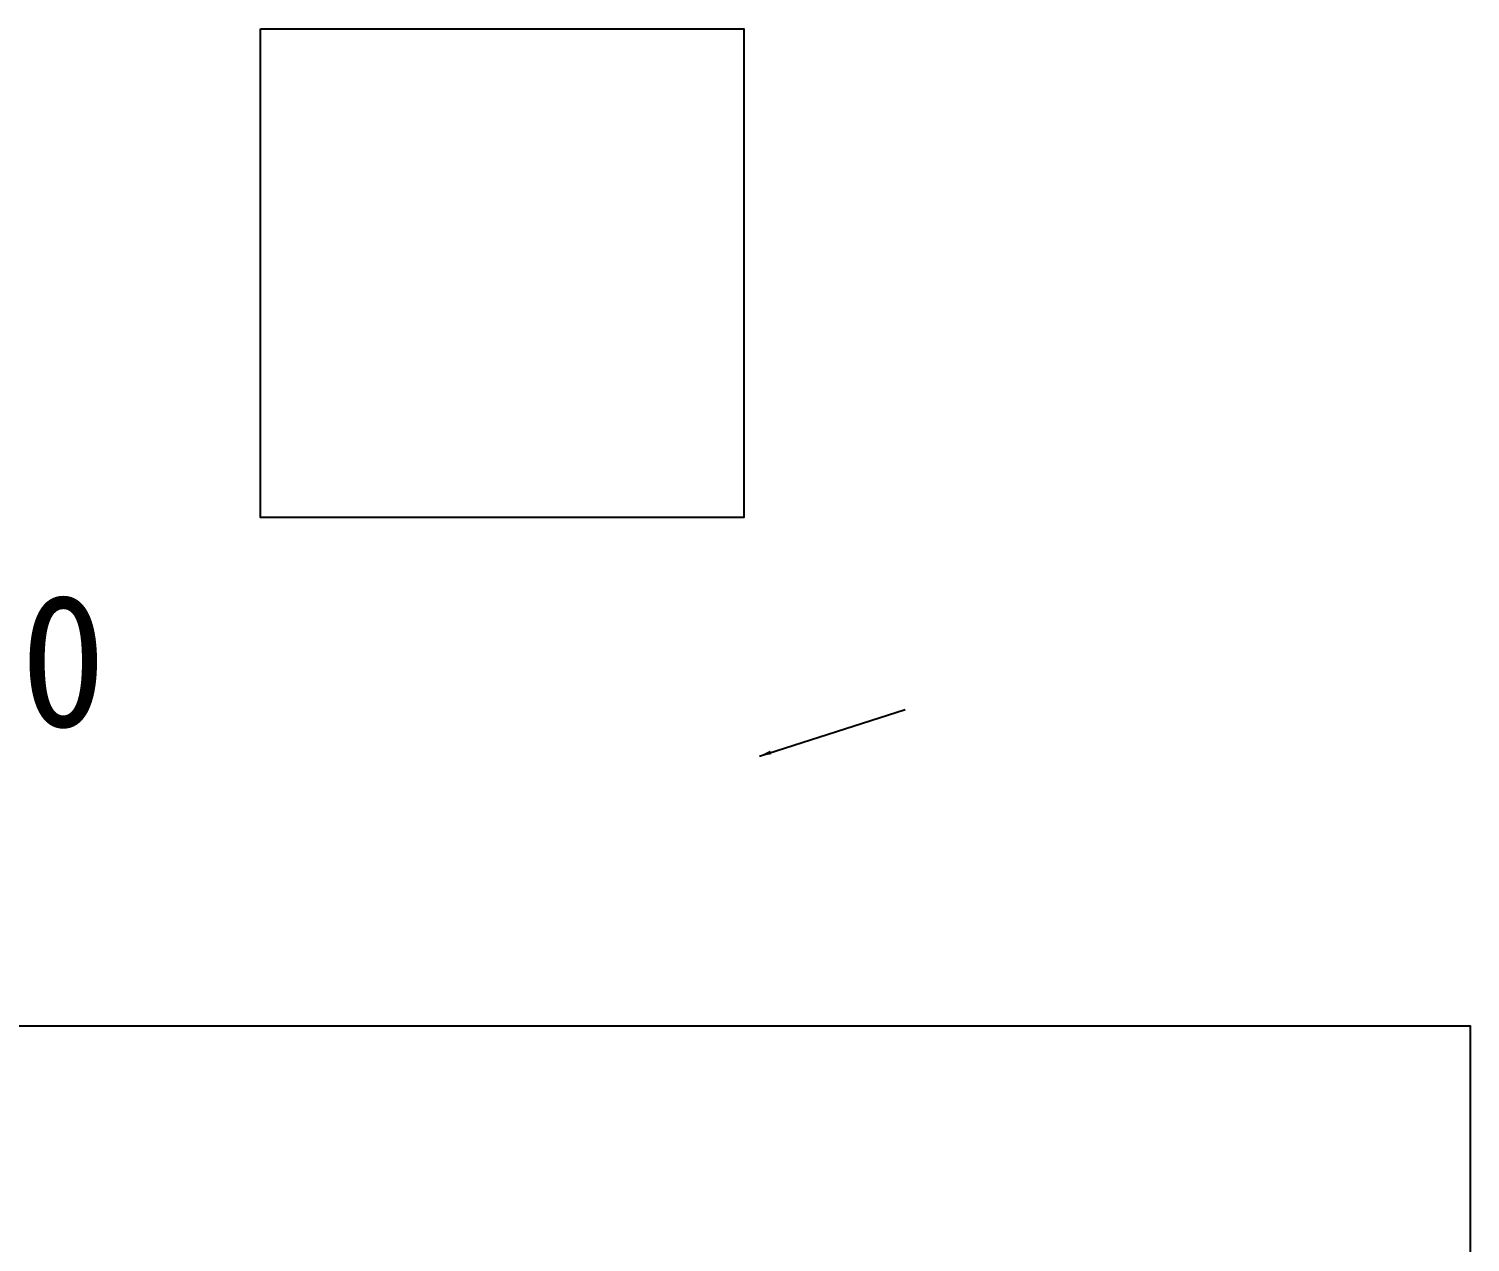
# Model space of a CAD drawing. Extents: x 47110 to 47479, y 244632 to 244785.
# Drawn here: x 47406.8 to 47479.4, y 244724.3 to 244785.4 of the extents above; entities that cross this region are included whole.
import ezdxf
from ezdxf.enums import TextEntityAlignment as Align

# ---------------------------------------------------------------- set-up
doc = ezdxf.new("R2010")
doc.units = 0
doc.header["$MEASUREMENT"] = 0
for name, color, linetype in [('TX-LINE', 2, 'CONTINUOUS'), ('TZ-TEX2', 3, 'CONTINUOUS'), ('TZ-TEXT', 6, 'CONTINUOUS')]:
    doc.layers.add(name, color=color, linetype=linetype)
doc.layers.add('TX-PAPR', color=2, linetype='CONTINUOUS', plot=False)
doc.styles.get("Standard").update_dxf_attribs({"font": 'GulimChe.ttf'})
doc.dimstyles.new('지시선200', dxfattribs={"dimscale": 0.2, "dimtxt": 3, "dimasz": 3, "dimexe": 0.5, "dimexo": 0.5, "dimgap": 0.5, "dimtad": 1, "dimdec": 0, "dimzin": 1, "dimdsep": 46, "dimlunit": 6, "dimtxsty": 'Standard', "dimcen": 1, "dimclrd": 6, "dimclre": 6, "dimclrt": 3, "dimadec": 0, "dimazin": 0, "dimtfac": 1, "dimtdec": 0, "dimtix": 1, "dimtmove": 2, "dimatfit": 3, "dimfxl": 0, "dimtvp": 2, "dimlwd": -1, "dimlwe": -1, "dimarcsym": 0})

msp = doc.modelspace()

# ---------------------------------------------------------------- linework, layer by layer
at = {"layer": 'TX-PAPR'}
msp.add_lwpolyline([(47320.154, 244735.187), (47479.354, 244735.187), (47479.354, 244631.987), (47320.154, 244631.987)], close=True, dxfattribs=at)

# ---------------------------------------------------------------- texts
at = {"layer": 'TZ-TEX2'}
msp.add_text('1/200', height=6.6667, dxfattribs=at).set_placement((47399.93, 244753.043), align=Align.MIDDLE)

# ---------------------------------------------------------------- leaders
at = {"layer": 'TZ-TEXT'}
msp.add_leader([(47443.582, 244748.769), (47450.922, 244751.113)], dimstyle='지시선200', dxfattribs=at)

# ---------------------------------------------------------------- wipeouts: each hides what was drawn before it
for points in [[(47418.465, 244785.389), (47418.465, 244760.776), (47442.796, 244760.776), (47442.796, 244785.389)], [(47450.732, 244785.389), (47450.732, 244760.776), (47475.062, 244760.776), (47475.062, 244785.389)]]:
    msp.add_wipeout(points).dxf.layer = 'TX-LINE'

# ---------------------------------------------------------------- next in the draw order: linework, layer by layer
msp.add_lwpolyline([(47418.465, 244785.389), (47442.796, 244785.389), (47442.796, 244760.776), (47418.465, 244760.776)], close=True, dxfattribs=at)

doc.saveas('drawing.dxf')
